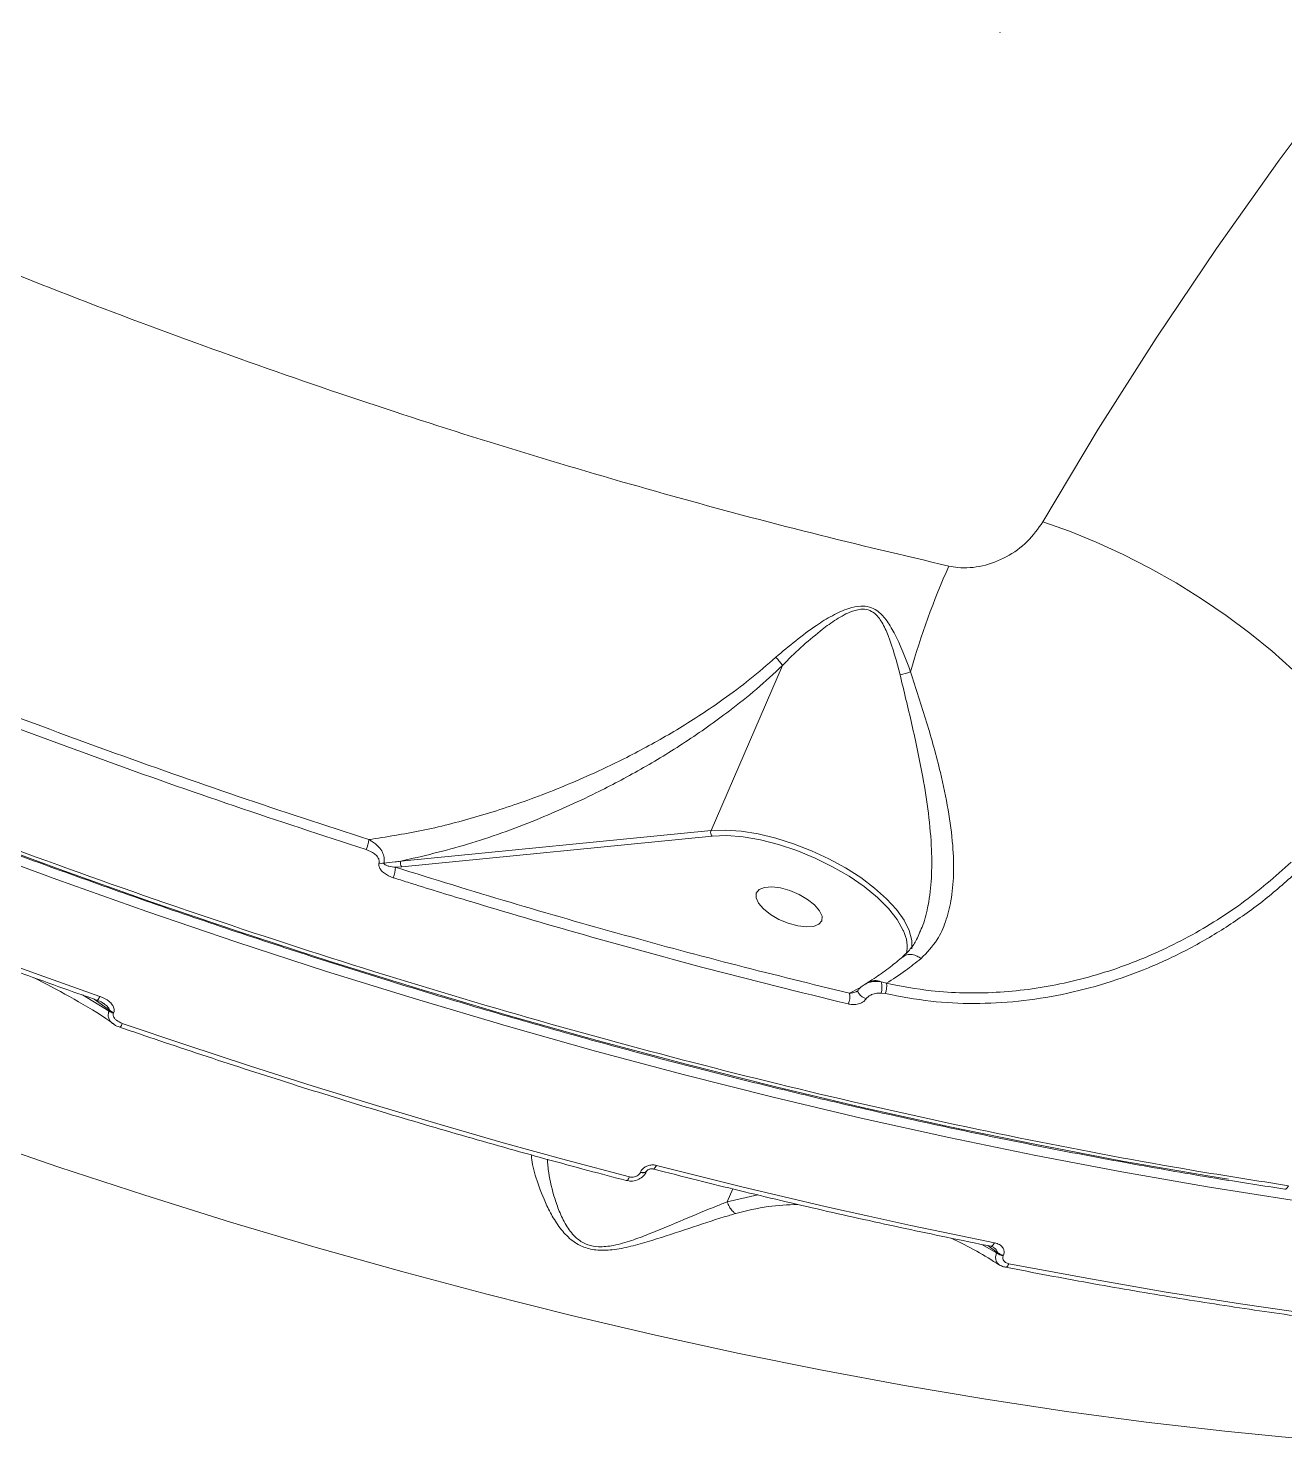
# Model space of a CAD drawing. Header units: millimetres. Extents: x -5550 to 7488, y -4093 to 4627.
# Drawn here: x -2675.4 to -2516.3, y 1328.1 to 1506.7 of the extents above; entities that cross this region are included whole.
import ezdxf

# ---------------------------------------------------------------- set-up
doc = ezdxf.new("R2010")
doc.units = ezdxf.units.MM
doc.layers.add('DIKOM_ОБЪЕКТ', color=7, linetype='Continuous')

msp = doc.modelspace()

# ---------------------------------------------------------------- linework, layer by layer
at = {"layer": 'DIKOM_ОБЪЕКТ', "color": 7, "linetype": 'Continuous', "lineweight": 15}
for p, q in [((-2552.34, 1506.234), (-2552.329, 1506.124)), ((-2579.864, 1426.015), (-2588.919, 1405.107)), ((-2588.919, 1405.107), (-2628.203, 1401.226)), ((-2628.075, 1400.533), (-2588.791, 1404.414)), ((-2628.859, 1400.457), (-2628.075, 1400.533)), ((-2570.267, 1385.104), (-2571.379, 1384.503)), ((-2569.91, 1385.297), (-2570.267, 1385.104)), ((-2569.119, 1385.848), (-2569.071, 1385.878)), ((-2566.692, 1385.773), (-2567.385, 1385.959)), ((-2567.362, 1384.538), (-2566.876, 1384.469)), ((-2665.125, 1382.257), (-2668.503, 1384.291)), ((-2667.008, 1383.768), (-2665.081, 1382.358)), ((-2665.081, 1382.358), (-2665.125, 1382.257)), ((-2664.563, 1381.967), (-2664.519, 1382.068)), ((-2597.854, 1361.856), (-2597.866, 1361.829)), ((-2597.092, 1361.943), (-2597.081, 1361.97)), ((-2586.855, 1358.094), (-2586.143, 1359.738)), ((-2582.974, 1358.967), (-2586.856, 1358.091)), ((-2552.766, 1351.623), (-2554.634, 1352.703)), ((-2553.872, 1352.548), (-2552.729, 1351.709)), ((-2552.729, 1351.709), (-2552.766, 1351.623)), ((-2551.933, 1351.259), (-2551.896, 1351.344))]:
    msp.add_line(p, q, dxfattribs=at)
at = {"layer": 'DIKOM_ОБЪЕКТ', "color": 7, "linetype": 'Continuous', "lineweight": 15, "flags": 128}
for points in [[(-2422.239, 1590.167), (-2432.901, 1581.184), (-2443.315, 1571.958), (-2453.473, 1562.492), (-2463.372, 1552.794), (-2473.004, 1542.868), (-2482.366, 1532.719), (-2491.451, 1522.353), (-2500.255, 1511.775), (-2508.773, 1500.993), (-2517, 1490.011), (-2524.933, 1478.835), (-2532.565, 1467.472), (-2539.894, 1455.928), (-2546.915, 1444.209)], [(-2546.915, 1444.209), (-2543.556, 1443.019), (-2540.159, 1441.636), (-2536.756, 1440.073), (-2533.377, 1438.344), (-2530.052, 1436.465), (-2526.814, 1434.454), (-2523.69, 1432.328), (-2520.709, 1430.106), (-2517.899, 1427.81), (-2515.285, 1425.46), (-2512.891, 1423.077), (-2510.739, 1420.684), (-2508.848, 1418.302), (-2507.236, 1415.952), (-2505.918, 1413.656)], [(-2666.312, 1384.115), (-2673.966, 1386.823), (-2681.613, 1389.605), (-2689.252, 1392.457), (-2696.879, 1395.381), (-2704.49, 1398.374), (-2712.084, 1401.435), (-2719.658, 1404.564), (-2727.208, 1407.759)], [(-2523.431, 1360.946), (-2526.014, 1361.372), (-2536.812, 1363.259), (-2547.707, 1365.337), (-2558.69, 1367.604), (-2569.753, 1370.058), (-2580.885, 1372.698), (-2592.078, 1375.52), (-2603.322, 1378.522), (-2614.608, 1381.703), (-2625.925, 1385.059), (-2637.266, 1388.587), (-2648.619, 1392.284), (-2659.976, 1396.148), (-2671.326, 1400.175), (-2682.661, 1404.362)], [(-2563.488, 1390.122), (-2563.49, 1391.201), (-2563.816, 1392.438), (-2564.469, 1393.748), (-2565.435, 1395.104), (-2566.691, 1396.476), (-2568.211, 1397.835), (-2569.963, 1399.15), (-2571.907, 1400.395), (-2574.002, 1401.54), (-2576.203, 1402.563), (-2578.461, 1403.44), (-2580.728, 1404.152), (-2582.955, 1404.684), (-2585.092, 1405.025), (-2587.095, 1405.167), (-2588.919, 1405.107)], [(-2588.791, 1404.414), (-2586.918, 1404.47), (-2584.856, 1404.307), (-2582.652, 1403.93), (-2580.362, 1403.349), (-2578.04, 1402.576), (-2575.741, 1401.631), (-2573.523, 1400.536), (-2571.438, 1399.318), (-2569.536, 1398.007), (-2567.864, 1396.633), (-2566.462, 1395.231), (-2565.364, 1393.834), (-2564.596, 1392.476), (-2564.567, 1392.41)], [(-2683.09, 1403.094), (-2671.728, 1398.897), (-2660.35, 1394.861), (-2648.967, 1390.988), (-2637.586, 1387.281), (-2626.219, 1383.745), (-2614.874, 1380.381), (-2603.562, 1377.193), (-2592.291, 1374.183), (-2581.071, 1371.354), (-2569.912, 1368.709), (-2558.823, 1366.249), (-2547.814, 1363.976), (-2536.893, 1361.893), (-2526.069, 1360.002), (-2515.353, 1358.303)], [(-2583.185, 1397.191), (-2583.212, 1396.601), (-2582.902, 1395.916), (-2582.278, 1395.194), (-2581.392, 1394.492), (-2580.316, 1393.866), (-2579.136, 1393.368), (-2577.949, 1393.038), (-2576.849, 1392.903), (-2575.927, 1392.973), (-2575.258, 1393.244), (-2574.895, 1393.692), (-2574.867, 1394.282), (-2575.178, 1394.966), (-2575.801, 1395.689), (-2576.687, 1396.391), (-2577.764, 1397.017), (-2578.944, 1397.515), (-2580.131, 1397.845), (-2581.23, 1397.98), (-2582.152, 1397.909), (-2582.822, 1397.639), (-2583.185, 1397.191)], [(-2569.294, 1383.788), (-2569.538, 1383.908), (-2569.777, 1384.062), (-2569.992, 1384.236), (-2570.164, 1384.417), (-2570.282, 1384.589), (-2570.334, 1384.739), (-2570.324, 1384.84)], [(-2570.324, 1384.84), (-2570.317, 1384.856), (-2570.31, 1384.867)], [(-2599.252, 1361.247), (-2607.224, 1363.371), (-2615.217, 1365.585), (-2623.229, 1367.887), (-2631.255, 1370.277), (-2639.294, 1372.753), (-2647.34, 1375.315), (-2655.392, 1377.962), (-2663.445, 1380.691)], [(-2682.364, 1366.23), (-2671.483, 1362.497), (-2660.603, 1358.93), (-2649.736, 1355.534), (-2638.89, 1352.311), (-2628.076, 1349.264), (-2617.305, 1346.397), (-2606.586, 1343.712), (-2595.929, 1341.211), (-2585.344, 1338.896), (-2574.841, 1336.771), (-2564.43, 1334.837), (-2554.12, 1333.095), (-2543.921, 1331.548), (-2533.842, 1330.196), (-2523.894, 1329.042), (-2514.085, 1328.085)], [(-2599.647, 1360.79), (-2599.598, 1360.79), (-2599.533, 1360.822), (-2599.464, 1360.886), (-2599.392, 1360.98), (-2599.321, 1361.102), (-2599.252, 1361.247)], [(-2597.092, 1361.942), (-2597.095, 1361.936), (-2597.167, 1361.853), (-2597.288, 1361.799), (-2597.452, 1361.776), (-2597.648, 1361.786), (-2597.866, 1361.829)], [(-2597.081, 1361.969), (-2597.083, 1361.964), (-2597.155, 1361.88), (-2597.277, 1361.826), (-2597.44, 1361.803), (-2597.637, 1361.813), (-2597.854, 1361.856)], [(-2596.229, 1362.253), (-2596.194, 1362.251), (-2596.127, 1362.276), (-2596.055, 1362.337), (-2595.979, 1362.432), (-2595.904, 1362.558), (-2595.831, 1362.709)], [(-2553.033, 1352.913), (-2558.322, 1353.986), (-2563.631, 1355.103), (-2568.958, 1356.264), (-2574.302, 1357.467), (-2579.662, 1358.714), (-2585.038, 1360.003), (-2590.428, 1361.335), (-2595.831, 1362.709)], [(-2516.29, 1359.691), (-2516.249, 1359.688), (-2516.155, 1359.707), (-2516.061, 1359.764), (-2515.969, 1359.855), (-2515.883, 1359.979), (-2515.807, 1360.129)], [(-2553.478, 1352.468), (-2553.441, 1352.465), (-2553.359, 1352.486), (-2553.274, 1352.545), (-2553.189, 1352.638), (-2553.108, 1352.762), (-2553.033, 1352.913)], [(-2551.659, 1349.816), (-2551.603, 1349.815), (-2551.523, 1349.843), (-2551.441, 1349.904), (-2551.36, 1349.996), (-2551.282, 1350.117), (-2551.211, 1350.261)], [(-2474.98, 1339.864), (-2484.134, 1340.602), (-2493.407, 1341.503), (-2502.795, 1342.564), (-2512.29, 1343.786), (-2521.885, 1345.168), (-2531.575, 1346.708), (-2541.353, 1348.406), (-2551.211, 1350.261)]]:
    msp.add_lwpolyline(points, dxfattribs=at)
at = {"layer": 'DIKOM_ОБЪЕКТ', "color": 7, "linetype": 'Continuous', "lineweight": 15}
for centre, radius, start, end in [((-2465.721, 1397.291), 101.848, 156.06571, 164.08291), ((-2566.648, 1432.816), 8.159, 281.6828, 291.45299), ((-2588.327, 1404.858), 0.642, 157.17875, 223.77949), ((-2636.047, 1404.276), 3.808, 335.60745, 355.3746), ((-2630.628, 1402.524), 1.563, 258.34396, 280.51993), ((-2627.612, 1400.977), 0.642, 157.17941, 223.77883), ((-2632.272, 1400.585), 3.416, 335.07784, 357.84953), ((-2568.377, 1390.471), 4.276, 346.39585, 26.97538), ((-2573.574, 1384.107), 2.23, 334.61428, 10.23018), ((-2568.146, 1384.223), 1.896, 66.31775, 119.17991), ((-2570.17, 1385.203), 2.886, 346.68064, 15.18435), ((-2568.996, 1385.432), 2.329, 335.57684, 8.41531), ((-2667.131, 1384.299), 0.839, 307.35857, 347.33555), ((-2663.862, 1384.015), 2.164, 234.31265, 251.11793), ((-2663.815, 1384.123), 2.172, 234.34828, 251.09219), ((-2664.262, 1380.882), 0.839, 306.8239, 346.89023), ((-2551.499, 1353.382), 2.167, 234.2392, 258.44782), ((-2551.461, 1353.47), 2.17, 234.24998, 258.42328)]:
    msp.add_arc(centre, radius, start, end, dxfattribs=at)
for points, knots in [([(-2558.811, 1438.61), (-2564.603, 1439.972), (-2576.192, 1442.698), (-2593.747, 1447.394), (-2611.372, 1452.518), (-2629.274, 1458.176), (-2647.415, 1464.373), (-2665.756, 1471.114), (-2684, 1478.293), (-2702.619, 1486.112), (-2721.548, 1494.598), (-2740.713, 1503.764), (-2759.717, 1513.441), (-2778.485, 1523.617), (-2796.945, 1534.266), (-2814.669, 1545.142), (-2831.615, 1556.198), (-2847.758, 1567.388), (-2863.382, 1578.906), (-2878.408, 1590.726), (-2892.768, 1602.811), (-2906.134, 1614.886), (-2918.485, 1626.908), (-2929.824, 1638.836), (-2940.345, 1650.876), (-2949.976, 1662.988), (-2958.66, 1675.131), (-2965.708, 1686.255), (-2971.356, 1696.353), (-2975.852, 1705.474), (-2979.675, 1714.482), (-2982.806, 1723.345), (-2985.236, 1732.024), (-2986.952, 1740.518), (-2988.012, 1748.845), (-2988.114, 1754.218), (-2988.165, 1756.904)], [0, 0, 0, 0, 0.0277654, 0.0555639, 0.0833624, 0.1111276, 0.1400315, 0.168973, 0.1979143, 0.2268181, 0.2582449, 0.2896959, 0.3211226, 0.3534674, 0.3858386, 0.4181832, 0.4495061, 0.4808531, 0.5121759, 0.5444126, 0.5766757, 0.6089124, 0.6401611, 0.6714337, 0.7026821, 0.7348413, 0.7670266, 0.7991857, 0.8241464, 0.8491071, 0.874267, 0.8994269, 0.9244694, 0.9495122, 0.974756, 1, 1, 1, 1]), ([(-3044.652, 1724.515), (-3044.671, 1723.258), (-3044.719, 1720.216), (-3044.452, 1715.275), (-3043.9, 1709.713), (-3043.042, 1704.053), (-3041.89, 1698.298), (-3040.439, 1692.446), (-3038.691, 1686.493), (-3036.644, 1680.446), (-3034.308, 1674.323), (-3031.689, 1668.15), (-3028.795, 1661.946), (-3025.628, 1655.712), (-3022.188, 1649.447), (-3018.475, 1643.148), (-3014.489, 1636.814), (-3010.227, 1630.443), (-3005.689, 1624.033), (-3000.875, 1617.582), (-2995.78, 1611.088), (-2990.406, 1604.552), (-2984.766, 1597.989), (-2978.883, 1591.427), (-2972.776, 1584.89), (-2966.456, 1578.387), (-2959.919, 1571.913), (-2953.164, 1565.466), (-2946.188, 1559.043), (-2938.99, 1552.643), (-2931.567, 1546.264), (-2923.919, 1539.905), (-2916.041, 1533.562), (-2907.932, 1527.236), (-2899.604, 1520.936), (-2891.093, 1514.688), (-2882.429, 1508.516), (-2873.63, 1502.433), (-2864.695, 1496.437), (-2855.621, 1490.525), (-2846.404, 1484.696), (-2837.043, 1478.946), (-2827.535, 1473.276), (-2817.877, 1467.683), (-2808.067, 1462.165), (-2798.099, 1456.721), (-2787.985, 1451.357), (-2777.759, 1446.091), (-2767.462, 1440.944), (-2757.121, 1435.931), (-2746.74, 1431.053), (-2736.316, 1426.307), (-2725.845, 1421.692), (-2715.323, 1417.206), (-2704.747, 1412.848), (-2694.116, 1408.616), (-2683.425, 1404.509), (-2672.671, 1400.527), (-2661.857, 1396.67), (-2651.011, 1392.949), (-2640.18, 1389.381), (-2629.4, 1385.977), (-2618.682, 1382.741), (-2608.022, 1379.671), (-2597.415, 1376.765), (-2586.857, 1374.021), (-2576.345, 1371.44), (-2565.877, 1369.02), (-2555.45, 1366.762), (-2545.059, 1364.662), (-2534.708, 1362.728), (-2525.102, 1361.06), (-2518.996, 1360.119), (-2516.289, 1359.701)], [0, 0, 0, 0, 0.0098994, 0.0239604, 0.0380271, 0.0521102, 0.0662251, 0.0803872, 0.0946116, 0.1089136, 0.1232606, 0.1375542, 0.1517771, 0.1659463, 0.1800776, 0.1941866, 0.2082891, 0.2223998, 0.2365304, 0.2506968, 0.2649149, 0.2792008, 0.2935497, 0.3078771, 0.3221191, 0.3363006, 0.3504375, 0.364546, 0.3786424, 0.3927426, 0.406858, 0.4210041, 0.4351969, 0.4494525, 0.4637824, 0.4781141, 0.4923715, 0.5065637, 0.5207068, 0.5348165, 0.5489097, 0.563002, 0.5771065, 0.5912368, 0.6054096, 0.6196403, 0.6339456, 0.6482789, 0.6625569, 0.6767651, 0.6909192, 0.7050356, 0.7191306, 0.7332199, 0.7473184, 0.7614382, 0.7755955, 0.7898064, 0.8040869, 0.818423, 0.8327307, 0.8469589, 0.8611287, 0.8752559, 0.889357, 0.9034481, 0.9175449, 0.9316585, 0.945805, 0.9600004, 0.9742608, 0.9885925, 1, 1, 1, 1]), ([(-2515.807, 1360.129), (-2519.831, 1360.764), (-2530.669, 1362.472), (-2548.653, 1365.839), (-2569.775, 1370.388), (-2591.363, 1375.673), (-2613.352, 1381.692), (-2635.676, 1388.446), (-2657.844, 1395.787), (-2679.783, 1403.673), (-2701.428, 1412.056), (-2723.13, 1421.073), (-2744.815, 1430.718), (-2766.407, 1440.972), (-2787.429, 1451.611), (-2807.823, 1462.589), (-2827.545, 1473.853), (-2846.916, 1485.587), (-2865.853, 1497.769), (-2884.277, 1510.369), (-2901.783, 1523.107), (-2918.333, 1535.938), (-2933.909, 1548.813), (-2948.765, 1561.941), (-2962.818, 1575.288), (-2975.998, 1588.811), (-2988.014, 1602.213), (-2998.853, 1615.45), (-3008.528, 1628.485), (-3017.195, 1641.528), (-3024.779, 1654.534), (-3031.229, 1667.457), (-3036.181, 1679.479), (-3039.825, 1690.607), (-3042.373, 1700.874), (-3043.965, 1710.902), (-3044.676, 1718.883), (-3044.516, 1723.409), (-3044.467, 1724.778)], [0, 0, 0, 0, 0.0169097, 0.0455561, 0.0742245, 0.1028708, 0.1323494, 0.1618517, 0.1913302, 0.2199766, 0.248645, 0.2772913, 0.3067697, 0.3362723, 0.3657507, 0.394397, 0.4230654, 0.4517117, 0.48119, 0.5106926, 0.540171, 0.5688174, 0.5974857, 0.6261321, 0.6556106, 0.6851129, 0.7145914, 0.7432377, 0.771906, 0.8005525, 0.8300308, 0.8595332, 0.8890116, 0.913944, 0.9389054, 0.963867, 0.9890651, 1, 1, 1, 1]), ([(-2546.915, 1444.209), (-2547.521, 1443.343), (-2548.718, 1441.631), (-2551.439, 1439.681), (-2554.507, 1438.501), (-2557.075, 1438.289), (-2558.435, 1438.54), (-2558.811, 1438.61)], [0, 0, 0, 0, 0.2385272, 0.4713421, 0.6968037, 0.9159928, 1, 1, 1, 1]), ([(-2563.664, 1425.223), (-2564.289, 1426.912), (-2565.153, 1429.248), (-2566.657, 1431.776), (-2567.721, 1432.913), (-2568.852, 1433.474), (-2570.09, 1433.603), (-2571.72, 1433.238), (-2573.599, 1432.35), (-2576.786, 1430.392), (-2579.051, 1428.472), (-2580.717, 1427.059)], [0, 0, 0, 0, 0.2311273, 0.3196819, 0.3914252, 0.4367163, 0.4822452, 0.5456933, 0.6388375, 0.7342178, 1, 1, 1, 1]), ([(-2579.863, 1426.025), (-2579.861, 1426.026), (-2578.374, 1427.583), (-2576.219, 1429.545), (-2573.313, 1431.742), (-2571.605, 1432.717), (-2570.12, 1433.19), (-2569.008, 1433.112), (-2568.031, 1432.56), (-2567.181, 1431.417), (-2566.031, 1428.858), (-2565.432, 1426.526), (-2564.996, 1424.826)], [0, 0, 0, 0, 0.0003151, 0.274218, 0.3691412, 0.4635399, 0.5235436, 0.5648626, 0.6061808, 0.6747247, 0.7630181, 1, 1, 1, 1]), ([(-2632.252, 1403.969), (-2637.767, 1405.768), (-2648.795, 1409.366), (-2665.378, 1415.228), (-2681.971, 1421.396), (-2692.999, 1425.802), (-2698.513, 1428.005)], [0, 0, 0, 0, 0.2491008, 0.4982003, 0.7491009, 1, 1, 1, 1]), ([(-2698.985, 1426.791), (-2693.499, 1424.599), (-2682.526, 1420.215), (-2665.938, 1414.044), (-2649.279, 1408.152), (-2638.146, 1404.519), (-2632.579, 1402.703)], [0, 0, 0, 0, 0.2491004, 0.498199, 0.7490993, 1, 1, 1, 1]), ([(-2580.717, 1427.059), (-2581.801, 1426.115), (-2583.969, 1424.227), (-2588.049, 1421.193), (-2592.912, 1418.003), (-2598.537, 1414.855), (-2604.815, 1411.819), (-2611.564, 1409.074), (-2618.715, 1406.742), (-2625.608, 1404.986), (-2630.039, 1404.307), (-2632.252, 1403.969)], [0, 0, 0, 0, 0.0661304, 0.1323024, 0.238336, 0.3447306, 0.4509762, 0.5939562, 0.7292237, 0.8647224, 1, 1, 1, 1]), ([(-2628.203, 1401.226), (-2625.4, 1401.879), (-2619.793, 1403.187), (-2611.48, 1406.185), (-2604.13, 1409.469), (-2597.817, 1412.808), (-2592.156, 1416.246), (-2587.26, 1419.704), (-2583.148, 1422.978), (-2580.958, 1425.003), (-2579.864, 1426.015)], [0, 0, 0, 0, 0.1801421, 0.3602678, 0.5134833, 0.6278149, 0.7423235, 0.8564292, 0.9282358, 1, 1, 1, 1]), ([(-2579.863, 1426.025), (-2579.973, 1426.171), (-2580.175, 1426.44), (-2580.51, 1426.828), (-2580.689, 1427.027), (-2580.717, 1427.059)], [0, 0, 0, 0, 0.499481, 0.9205282, 1, 1, 1, 1]), ([(-2579.864, 1426.015), (-2579.864, 1426.016), (-2579.862, 1426.019), (-2579.862, 1426.023), (-2579.862, 1426.024), (-2579.863, 1426.025)], [0, 0, 0, 0, 0.3934377, 0.7834038, 1, 1, 1, 1]), ([(-2564.996, 1424.826), (-2564.489, 1422.753), (-2563.463, 1418.554), (-2562.194, 1412.619), (-2561.347, 1407.271), (-2560.963, 1402.971), (-2560.961, 1399.057), (-2561.345, 1395.87), (-2561.876, 1393.549), (-2562.383, 1392.498), (-2562.534, 1392.185)], [0, 0, 0, 0, 0.190899, 0.3867156, 0.5198772, 0.6560383, 0.7634331, 0.8734888, 0.9622243, 1, 1, 1, 1]), ([(-2562.324, 1388.915), (-2561.592, 1389.66), (-2560.316, 1390.962), (-2559.168, 1393.545), (-2558.458, 1396.303), (-2558.154, 1399.558), (-2558.272, 1403.435), (-2558.847, 1407.778), (-2559.966, 1413.035), (-2561.62, 1418.97), (-2562.975, 1423.115), (-2563.664, 1425.223)], [0, 0, 0, 0, 0.1045095, 0.1823137, 0.2623959, 0.3546209, 0.4495241, 0.5618059, 0.6772356, 0.8359153, 1, 1, 1, 1]), ([(-2727.436, 1407.244), (-2725.578, 1406.453), (-2720.188, 1404.157), (-2711.23, 1400.456), (-2700.554, 1396.188), (-2689.846, 1392.058), (-2679.302, 1388.137), (-2671.557, 1385.359), (-2667.391, 1383.901), (-2666.622, 1383.632)], [0, 0, 0, 0, 0.0925213, 0.2683111, 0.4441062, 0.6199013, 0.795697, 0.9622431, 1, 1, 1, 1]), ([(-2632.579, 1402.703), (-2632.21, 1402.553), (-2631.664, 1402.332), (-2631.153, 1401.838), (-2630.947, 1401.469), (-2630.906, 1401.181), (-2630.935, 1401.037), (-2630.944, 1400.993)], [0, 0, 0, 0, 0.4385411, 0.648686, 0.8192354, 0.9451668, 1, 1, 1, 1]), ([(-2630.343, 1400.987), (-2630.326, 1401.06), (-2630.271, 1401.297), (-2630.286, 1401.769), (-2630.497, 1402.404), (-2631.012, 1403.141), (-2631.653, 1403.664), (-2632.132, 1403.907), (-2632.252, 1403.969)], [0, 0, 0, 0, 0.063538, 0.2059155, 0.3867501, 0.5938598, 0.8977553, 1, 1, 1, 1]), ([(-2630.944, 1400.993), (-2630.954, 1400.945), (-2630.984, 1400.791), (-2630.935, 1400.482), (-2630.707, 1400.076), (-2630.152, 1399.541), (-2629.562, 1399.302), (-2629.174, 1399.145)], [0, 0, 0, 0, 0.0555025, 0.1783731, 0.3495058, 0.5729085, 1, 1, 1, 1]), ([(-2628.203, 1401.226), (-2628.44, 1401.198), (-2629.152, 1401.116), (-2629.866, 1401.039), (-2630.343, 1400.987)], [0, 0, 0, 0, 0.3320132, 1, 1, 1, 1]), ([(-2628.859, 1400.457), (-2629.141, 1400.492), (-2629.558, 1400.545), (-2630.021, 1400.693), (-2630.237, 1400.81), (-2630.337, 1400.909), (-2630.342, 1400.971), (-2630.343, 1400.987)], [0, 0, 0, 0, 0.4939099, 0.7307554, 0.8854447, 0.9700719, 1, 1, 1, 1]), ([(-2515.456, 1401.098), (-2517.491, 1399.307), (-2520.574, 1396.594), (-2525.241, 1393.496), (-2530.104, 1390.69), (-2535.27, 1388.385), (-2540.609, 1386.649), (-2546.023, 1385.315), (-2551.517, 1384.59), (-2556.951, 1384.512), (-2561.624, 1384.791), (-2564.818, 1385.41), (-2566.692, 1385.773)], [0, 0, 0, 0, 0.146876, 0.2225118, 0.2981489, 0.4449887, 0.5206263, 0.5962626, 0.7424198, 0.8177203, 0.8930197, 1, 1, 1, 1]), ([(-2629.174, 1399.145), (-2628.553, 1398.95), (-2625.443, 1397.973), (-2617.359, 1395.486), (-2604.945, 1391.847), (-2588.817, 1387.407), (-2577.735, 1384.674), (-2571.559, 1383.151)], [0, 0, 0, 0, 0.0321569, 0.1607914, 0.4182842, 0.6757752, 1, 1, 1, 1]), ([(-2571.379, 1384.503), (-2576.114, 1385.663), (-2585.585, 1387.983), (-2599.928, 1391.847), (-2614.354, 1395.966), (-2624.024, 1398.96), (-2628.859, 1400.457)], [0, 0, 0, 0, 0.2493144, 0.4986296, 0.749314, 1, 1, 1, 1]), ([(-2566.876, 1384.469), (-2564.959, 1384.098), (-2561.274, 1383.385), (-2555.599, 1383.128), (-2550.022, 1383.411), (-2544.43, 1384.273), (-2538.9, 1385.704), (-2533.497, 1387.662), (-2528.287, 1390.11), (-2523.353, 1393.03), (-2518.704, 1396.33), (-2515.924, 1398.823), (-2514.537, 1400.067)], [0, 0, 0, 0, 0.1070831, 0.2059737, 0.3051829, 0.4040757, 0.5033364, 0.6029168, 0.7021776, 0.8013475, 0.9008325, 1, 1, 1, 1]), ([(-2562.522, 1392.141), (-2562.64, 1391.86), (-2562.963, 1391.09), (-2563.672, 1390.067), (-2564.334, 1389.441), (-2564.668, 1389.125)], [0, 0, 0, 0, 0.2217614, 0.6076408, 1, 1, 1, 1]), ([(-2564.635, 1389.127), (-2565.158, 1388.699), (-2566.326, 1387.741), (-2567.817, 1386.665), (-2568.728, 1386.11), (-2569.078, 1385.897)], [0, 0, 0, 0, 0.3327653, 0.7437, 1, 1, 1, 1]), ([(-2566.692, 1385.773), (-2565.902, 1386.28), (-2564.497, 1387.183), (-2562.986, 1388.387), (-2562.324, 1388.915)], [0, 0, 0, 0, 0.5623902, 1, 1, 1, 1]), ([(-2564.632, 1389.081), (-2564.518, 1389.172), (-2564.249, 1389.388), (-2563.645, 1389.451), (-2563, 1389.307), (-2562.557, 1389.076), (-2562.359, 1388.939), (-2562.324, 1388.915)], [0, 0, 0, 0, 0.2024977, 0.4785998, 0.754696, 0.9562145, 1, 1, 1, 1]), ([(-2674.689, 1386.505), (-2673.169, 1385.716), (-2670.077, 1384.111), (-2666.702, 1382.127), (-2664.877, 1380.879), (-2664.557, 1380.659)], [0, 0, 0, 0, 0.4434689, 0.902263, 1, 1, 1, 1]), ([(-2570.461, 1384.751), (-2570.488, 1384.736), (-2570.619, 1384.659), (-2570.896, 1384.577), (-2571.173, 1384.52), (-2571.343, 1384.506), (-2571.379, 1384.503)], [0, 0, 0, 0, 0.082229, 0.4092418, 0.8739769, 1, 1, 1, 1]), ([(-2570.309, 1384.867), (-2570.309, 1384.868), (-2570.307, 1384.871), (-2570.317, 1384.857), (-2570.345, 1384.826), (-2570.391, 1384.787), (-2570.436, 1384.762), (-2570.46, 1384.748)], [0, 0, 0, 0, 0.2062702, 0.3784078, 0.5543867, 0.7646861, 1, 1, 1, 1]), ([(-2569.513, 1385.576), (-2569.614, 1385.525), (-2569.94, 1385.359), (-2570.158, 1385.067), (-2570.309, 1384.866)], [0, 0, 0, 0, 0.3087721, 1, 1, 1, 1]), ([(-2569.11, 1385.827), (-2569.17, 1385.788), (-2569.315, 1385.695), (-2569.451, 1385.621), (-2569.53, 1385.578)], [0, 0, 0, 0, 0.4180693, 1, 1, 1, 1]), ([(-2567.385, 1385.959), (-2567.663, 1385.984), (-2568.275, 1386.04), (-2569.032, 1385.887), (-2569.409, 1385.649), (-2569.516, 1385.582)], [0, 0, 0, 0, 0.3738216, 0.8211411, 1, 1, 1, 1]), ([(-2569.294, 1383.788), (-2569.2, 1383.9), (-2569.014, 1384.124), (-2568.538, 1384.383), (-2567.972, 1384.54), (-2567.555, 1384.539), (-2567.362, 1384.538)], [0, 0, 0, 0, 0.2096595, 0.4181611, 0.7298442, 1, 1, 1, 1]), ([(-2666.624, 1383.626), (-2666.565, 1383.607), (-2666.274, 1383.515), (-2666.03, 1383.353), (-2665.835, 1383.224)], [0, 0, 0, 0, 0.2034657, 1, 1, 1, 1]), ([(-2664.519, 1382.068), (-2664.493, 1382.152), (-2664.435, 1382.34), (-2664.495, 1382.692), (-2664.723, 1383.102), (-2665.258, 1383.624), (-2665.84, 1383.944), (-2666.26, 1384.096), (-2666.312, 1384.115)], [0, 0, 0, 0, 0.0927982, 0.2061538, 0.3692721, 0.5724224, 0.947139, 1, 1, 1, 1]), ([(-2665.841, 1383.226), (-2665.807, 1383.205), (-2665.641, 1383.1), (-2665.409, 1382.893), (-2665.183, 1382.658), (-2665.085, 1382.495), (-2665.07, 1382.408), (-2665.074, 1382.375), (-2665.08, 1382.36), (-2665.081, 1382.358)], [0, 0, 0, 0, 0.0994902, 0.4963918, 0.7685483, 0.9121884, 0.9560827, 0.993082, 1, 1, 1, 1]), ([(-2571.559, 1383.151), (-2571.493, 1383.137), (-2571.178, 1383.069), (-2570.628, 1383.059), (-2570.015, 1383.217), (-2569.563, 1383.463), (-2569.383, 1383.679), (-2569.294, 1383.788)], [0, 0, 0, 0, 0.0843208, 0.4026669, 0.6518346, 0.8254962, 1, 1, 1, 1]), ([(-2665.125, 1382.257), (-2665.159, 1382.152), (-2665.235, 1381.922), (-2665.235, 1381.53), (-2665.09, 1381.121), (-2664.862, 1380.792), (-2664.638, 1380.677), (-2664.568, 1380.642)], [0, 0, 0, 0, 0.1634944, 0.3566386, 0.6067821, 0.8766235, 1, 1, 1, 1]), ([(-2663.445, 1380.691), (-2663.709, 1380.805), (-2664.089, 1380.969), (-2664.443, 1381.323), (-2664.582, 1381.573), (-2664.617, 1381.795), (-2664.58, 1381.914), (-2664.563, 1381.967)], [0, 0, 0, 0, 0.4370791, 0.6288497, 0.7908501, 0.9060512, 1, 1, 1, 1]), ([(-2664.566, 1380.616), (-2664.532, 1380.589), (-2664.297, 1380.401), (-2664.005, 1380.302), (-2663.755, 1380.217)], [0, 0, 0, 0, 0.1467857, 1, 1, 1, 1]), ([(-2663.759, 1380.21), (-2661.872, 1379.565), (-2656.4, 1377.694), (-2647.343, 1374.71), (-2636.597, 1371.31), (-2625.867, 1368.065), (-2615.162, 1364.978), (-2606.425, 1362.574), (-2601.263, 1361.215), (-2599.647, 1360.79)], [0, 0, 0, 0, 0.0879781, 0.2551398, 0.4223048, 0.5894732, 0.7566438, 0.9238156, 1, 1, 1, 1]), ([(-2611.635, 1364.033), (-2611.637, 1363.915), (-2611.656, 1363.173), (-2611.099, 1361.131), (-2610.182, 1358.569), (-2609.061, 1356.286), (-2607.966, 1354.608), (-2606.657, 1353.216), (-2605.071, 1352.286), (-2603.209, 1351.886), (-2601.03, 1352.018), (-2598.728, 1352.516), (-2595.538, 1353.448), (-2591.654, 1354.768), (-2588.17, 1355.908), (-2586.276, 1356.468), (-2585.791, 1356.612)], [0, 0, 0, 0, 0.0238519, 0.1511632, 0.2808364, 0.347593, 0.4142284, 0.4729632, 0.5147879, 0.5572173, 0.6045387, 0.6601291, 0.7172236, 0.8364167, 0.9580934, 1, 1, 1, 1]), ([(-2586.855, 1358.094), (-2587.316, 1357.915), (-2589.08, 1357.228), (-2592.355, 1355.857), (-2595.967, 1354.304), (-2598.974, 1353.175), (-2601.082, 1352.554), (-2603.015, 1352.327), (-2604.178, 1352.533), (-2605.132, 1352.893), (-2606.181, 1353.598), (-2607.237, 1355), (-2608.082, 1356.689), (-2608.9, 1359.045), (-2609.491, 1361.44), (-2609.597, 1362.925), (-2609.637, 1363.484)], [0, 0, 0, 0, 0.0463453, 0.1774887, 0.3108236, 0.3703503, 0.4309469, 0.4791049, 0.5143714, 0.5213317, 0.5635521, 0.6250593, 0.6956524, 0.7663768, 0.912165, 1, 1, 1, 1]), ([(-2599.641, 1360.809), (-2599.444, 1360.766), (-2598.984, 1360.666), (-2598.246, 1360.825), (-2597.601, 1361.213), (-2597.216, 1361.621), (-2597.129, 1361.894), (-2597.112, 1361.95)], [0, 0, 0, 0, 0.1994515, 0.4664041, 0.7118801, 0.9416114, 1, 1, 1, 1]), ([(-2597.866, 1361.829), (-2597.915, 1361.742), (-2598.013, 1361.567), (-2598.275, 1361.367), (-2598.594, 1361.236), (-2598.937, 1361.189), (-2599.152, 1361.228), (-2599.252, 1361.247)], [0, 0, 0, 0, 0.1951689, 0.3900674, 0.5932903, 0.8110909, 1, 1, 1, 1]), ([(-2595.831, 1362.709), (-2595.977, 1362.736), (-2596.29, 1362.793), (-2596.788, 1362.726), (-2597.253, 1362.536), (-2597.637, 1362.241), (-2597.782, 1361.984), (-2597.854, 1361.856)], [0, 0, 0, 0, 0.1890245, 0.4045013, 0.6068337, 0.8033447, 1, 1, 1, 1]), ([(-2597.079, 1361.971), (-2597.079, 1361.972), (-2597.074, 1361.986), (-2597.042, 1362.039), (-2596.961, 1362.117), (-2596.841, 1362.193), (-2596.678, 1362.255), (-2596.482, 1362.285), (-2596.318, 1362.279), (-2596.249, 1362.254), (-2596.232, 1362.249)], [0, 0, 0, 0, 0.0142306, 0.1618822, 0.2824374, 0.408788, 0.5607707, 0.7360128, 0.9387589, 1, 1, 1, 1]), ([(-2596.229, 1362.253), (-2594.367, 1361.777), (-2588.967, 1360.396), (-2580.066, 1358.235), (-2569.554, 1355.828), (-2560.696, 1353.923), (-2555.357, 1352.847), (-2553.478, 1352.468)], [0, 0, 0, 0, 0.129326, 0.3750554, 0.6207952, 0.8665421, 1, 1, 1, 1]), ([(-2586.856, 1358.091), (-2586.856, 1358.091), (-2586.856, 1358.092), (-2586.856, 1358.093), (-2586.855, 1358.094), (-2586.855, 1358.094)], [0, 0, 0, 0, 0.2685935, 0.6880978, 1, 1, 1, 1]), ([(-2586.856, 1358.091), (-2586.778, 1357.879), (-2586.623, 1357.456), (-2586.281, 1356.987), (-2585.993, 1356.728), (-2585.838, 1356.639), (-2585.791, 1356.612)], [0, 0, 0, 0, 0.3252697, 0.6505599, 0.8925731, 1, 1, 1, 1]), ([(-2585.791, 1356.612), (-2584.431, 1356.953), (-2581.871, 1357.595), (-2579.205, 1357.718), (-2577.955, 1357.776)], [0, 0, 0, 0, 0.5314201, 1, 1, 1, 1]), ([(-2558.519, 1353.492), (-2557.434, 1352.964), (-2555.371, 1351.961), (-2553.379, 1350.706), (-2552.435, 1350.11)], [0, 0, 0, 0, 0.5261299, 1, 1, 1, 1]), ([(-2553.48, 1352.464), (-2553.459, 1352.461), (-2553.329, 1352.442), (-2553.199, 1352.379), (-2553.156, 1352.341), (-2553.148, 1352.334)], [0, 0, 0, 0, 0.1418675, 0.8505938, 1, 1, 1, 1]), ([(-2553.146, 1352.33), (-2553.07, 1352.273), (-2552.925, 1352.166), (-2552.786, 1351.999), (-2552.724, 1351.865), (-2552.708, 1351.778), (-2552.722, 1351.729), (-2552.729, 1351.709)], [0, 0, 0, 0, 0.3484027, 0.6635901, 0.7941124, 0.9133401, 1, 1, 1, 1]), ([(-2551.896, 1351.344), (-2551.875, 1351.402), (-2551.8, 1351.605), (-2551.807, 1351.96), (-2552.006, 1352.366), (-2552.407, 1352.728), (-2552.812, 1352.848), (-2553.033, 1352.913)], [0, 0, 0, 0, 0.0796522, 0.2757415, 0.4707622, 0.7105564, 1, 1, 1, 1]), ([(-2552.766, 1351.623), (-2552.793, 1351.545), (-2552.884, 1351.286), (-2552.911, 1350.869), (-2552.778, 1350.412), (-2552.55, 1350.221), (-2552.428, 1350.12)], [0, 0, 0, 0, 0.1252242, 0.4123587, 0.687514, 1, 1, 1, 1]), ([(-2551.211, 1350.261), (-2551.359, 1350.304), (-2551.62, 1350.38), (-2551.873, 1350.613), (-2551.993, 1350.867), (-2551.995, 1351.091), (-2551.948, 1351.22), (-2551.933, 1351.259)], [0, 0, 0, 0, 0.302534, 0.5346858, 0.7254814, 0.9171525, 1, 1, 1, 1]), ([(-2552.432, 1350.127), (-2552.257, 1350.025), (-2552.014, 1349.882), (-2551.733, 1349.842), (-2551.655, 1349.83)], [0, 0, 0, 0, 0.7204162, 1, 1, 1, 1]), ([(-2551.659, 1349.816), (-2549.846, 1349.466), (-2544.589, 1348.452), (-2535.951, 1346.904), (-2525.781, 1345.229), (-2515.712, 1343.729), (-2505.75, 1342.403), (-2495.903, 1341.252), (-2486.35, 1340.295), (-2479.574, 1339.727), (-2476.029, 1339.467), (-2475.49, 1339.428)], [0, 0, 0, 0, 0.0688409, 0.1996565, 0.3304769, 0.4613023, 0.5921305, 0.722965, 0.853803, 0.9777648, 1, 1, 1, 1])]:
    msp.add_open_spline(points, degree=3, knots=knots, dxfattribs=at)

doc.saveas('drawing.dxf')
